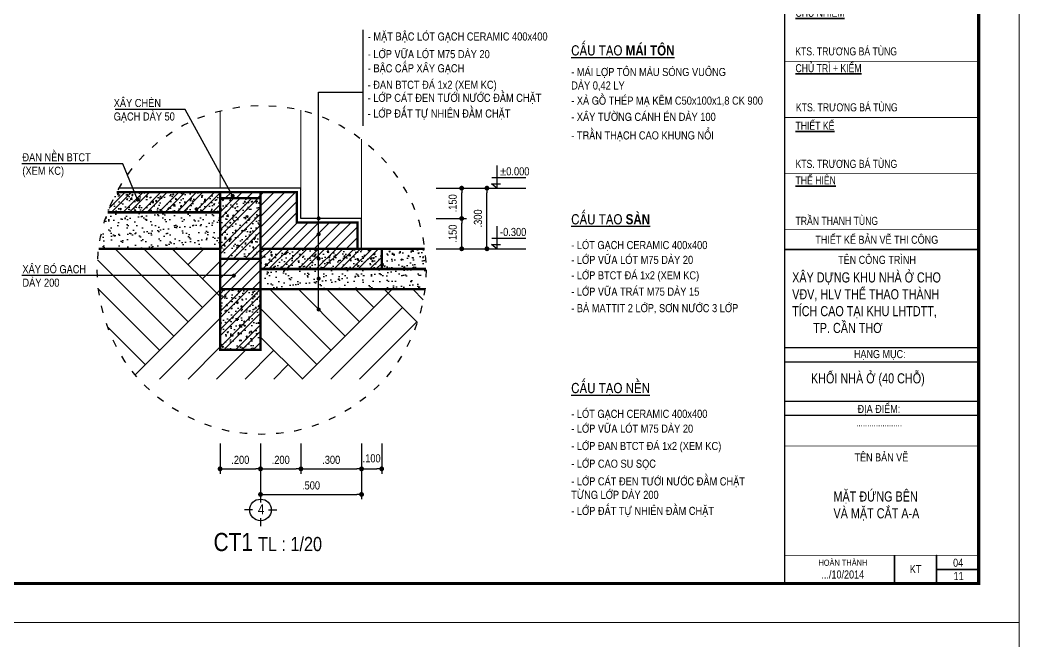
# Model space of a CAD drawing. Header units: millimetres. Extents: x 120 to 288, y 58 to 216.
# Drawn here: x 263.02 to 287.75, y 116.98 to 132.35 of the extents above; entities that cross this region are included whole.
import ezdxf

# ---------------------------------------------------------------- set-up
doc = ezdxf.new("R2010")
doc.units = ezdxf.units.MM
doc.header["$LTSCALE"] = 0.3
doc.header["$MEASUREMENT"] = 0
doc.linetypes.add('ACAD_ISO03W100', pattern=[30, 12, -18])
doc.layers.get('0').update_dxf_attribs({"linetype": 'CONTINUOUS', "lineweight": 13})
doc.layers.get('DEFPOINTS').update_dxf_attribs({"linetype": 'CONTINUOUS', "lineweight": 13})
for name, color, linetype in [('CHU', 3, 'CONTINUOUS'), ('HATCH', 8, 'CONTINUOUS'), ('LAYER 1', 1, 'CONTINUOUS'), ('LAYER 7', 7, 'CONTINUOUS'), ('LAYER1', 1, 'CONTINUOUS'), ('LAYER5', 5, 'CONTINUOUS'), ('LAYER7', 7, 'CONTINUOUS')]:
    doc.layers.add(name, color=color, linetype=linetype)
doc.styles.add('HELVE-KT', font='vhelvcn.TTF')
doc.styles.add('VNI - HELVE', font='vbookmn.TTF', dxfattribs={"width": 0.8})
doc.dimstyles.new('1-20', dxfattribs={"dimtxt": 0.2, "dimasz": 0.12, "dimexe": 0.12, "dimexo": 0.2, "dimgap": 0.12, "dimtad": 1, "dimdec": 3, "dimlfac": 0.2, "dimzin": 4, "dimdsep": 46, "dimtxsty": 'HELVE-KT', "dimblk1": 'DOT', "dimblk2": 'DOT', "dimsah": 1, "dimcen": -0.18, "dimadec": 3, "dimazin": 0, "dimtfac": 1, "dimtdec": 3, "dimtmove": 2, "dimatfit": 3, "dimldrblk": 'DOT', "dimfxl": 0, "dimtolj": 1, "dimtzin": 4, "dimarcsym": 0})

# ---------------------------------------------------------------- blocks, each defined once
blk = doc.blocks.new('AAEER')
at = {"linetype": 'Continuous', "ltscale": 0.08}
h = blk.add_hatch(color=8, dxfattribs=at)
h.paths.add_polyline_path([(377.886, 656.949), (377.886, 657.083), (377.366, 656.782), (377.366, 656.181), (377.423, 656.148), (377.423, 656.682)])
h.paths.add_polyline_path([(377.886, 656.882), (377.481, 656.649), (377.481, 656.181), (377.655, 656.081), (377.655, 656.482), (377.771, 656.548), (377.771, 656.014), (377.886, 655.947)])
blk.add_hatch(color=8, dxfattribs=at).paths.add_polyline_path([(378.118, 656.482), (378.002, 656.548), (378.002, 656.014), (377.886, 655.947), (377.886, 655.88), (378.349, 656.148), (378.349, 656.682), (377.886, 656.949), (377.886, 656.882), (378.291, 656.649), (378.291, 656.181), (378.118, 656.081)])
for p, q in [((377.886, 657.083), (377.886, 656.949)), ((377.886, 657.083), (377.886, 655.88)), ((377.886, 656.949), (377.423, 656.682)), ((377.886, 656.882), (377.481, 656.649)), ((377.886, 656.949), (378.349, 656.682)), ((377.886, 656.882), (377.886, 655.947)), ((377.886, 656.882), (378.291, 656.649)), ((377.423, 656.682), (377.423, 656.148)), ((377.481, 656.649), (377.481, 656.181)), ((377.655, 656.482), (377.771, 656.548)), ((377.655, 656.482), (377.655, 656.081)), ((377.771, 656.548), (377.771, 656.014)), ((378.118, 656.482), (378.002, 656.548)), ((378.002, 656.548), (378.002, 656.014)), ((378.118, 656.482), (378.118, 656.081)), ((378.291, 656.649), (378.291, 656.181)), ((378.349, 656.682), (378.349, 656.148))]:
    blk.add_line(p, q, dxfattribs=at)
blk.add_lwpolyline([(377.366, 656.181), (377.886, 655.88), (378.407, 656.181), (378.407, 656.782), (377.886, 657.083), (377.366, 656.782)], close=True, dxfattribs=at)
for points in [[(377.481, 656.181), (377.655, 656.081)], [(377.771, 656.014), (377.886, 655.947)], [(378.002, 656.014), (377.886, 655.947)], [(378.291, 656.181), (378.118, 656.081)]]:
    blk.add_lwpolyline(points, dxfattribs=at)
for points in [[(375.565, 643.528), (380.365, 643.528)], [(375.565, 643.18), (380.365, 643.18)], [(375.565, 642.208), (380.365, 642.208)], [(375.565, 641.861), (380.365, 641.861)]]:
    blk.add_lwpolyline(points)
at = {"layer": 'LAYER 7', "lineweight": 35}
for points in [[(375.565, 664.914), (380.365, 664.914)], [(376.469, 663.456), (376.469, 664.914)], [(375.565, 664.428), (380.365, 664.428)], [(375.565, 663.942), (380.365, 663.942)], [(375.565, 645.958), (380.365, 645.958)], [(378.282, 638.389), (378.282, 637.695)], [(379.323, 638.389), (379.323, 638.389), (379.323, 637.695)], [(379.323, 638.042), (380.365, 638.042)]]:
    blk.add_lwpolyline(points, dxfattribs=at)
at = {"layer": 'LAYER7', "const_width": 0.0278}
blk.add_lwpolyline([(380.365, 665.47), (375.565, 665.47), (375.565, 637.695), (380.365, 637.695)], close=True, dxfattribs=at)
at = {"layer": 'LAYER7'}
for points, const_width in [([(375.565, 663.456), (380.365, 663.456)], 0.0174), ([(375.565, 661.712), (380.365, 661.712)], 0.0174), ([(375.565, 660.112), (380.365, 660.112)], 0.0174), ([(375.565, 658.512), (380.365, 658.512)], 0.0212), ([(375.565, 654.346), (380.365, 654.346)], 0.0174), ([(375.565, 651.999), (380.365, 651.999)], 0.0174), ([(375.565, 650.61), (380.365, 650.61)], 0.0174), ([(375.565, 649.221), (380.365, 649.221)], 0.0174), ([(375.565, 647.833), (380.365, 647.833)], 0.0174), ([(375.565, 646.444), (380.365, 646.444)], 0.0174), ([(375.565, 641.097), (380.365, 641.097)], 0.0174), ([(375.565, 638.389), (380.365, 638.389)], 0.0174)]:
    blk.add_lwpolyline(points, dxfattribs=dict(at, const_width=const_width))
at = {"layer": 'LAYER 7', "lineweight": 35, "attachment_point": 1, "style": 'VNI - HELVE'}
for s, insert, char_height, width in [('CHÆNH SÖÛA', (375.833, 665.327), 0.2, 5.31965), ('LAÀN 1', (375.696, 664.761), 0.2, 5.31965), ('LAÀN 2', (375.696, 664.275), 0.2, 5.31965), ('LAÀN 3', (375.696, 663.789), 0.2, 5.31965), ('GHI CHUÙ:', (375.833, 663.236), 0.2, 5.31965), ('CHUÛ ÑAÀU TÖ:', (375.833, 661.556), 0.2, 5.31965), ('.........', (375.833, 659.91), 0.2, 5.31965), ('...........................', (377.188, 658.873), 0.2, 5.31965), ('{\\LP.GIAÙM ÑOÁC}', (375.833, 654.205), 0.2, 5.31965), ('KS. PHAÏM VAÊN HOAN', (375.833, 652.277), 0.2, 5.31965), ('{\\LCHUÛ NHIEÄM}', (375.833, 651.912), 0.2, 5.31965), ('KTS. TRÖÔNG BAÙ TUØNG', (375.828, 650.957), 0.2, 5.31965), ('{\\LCHUÛ TRÌ + KIEÅM}', (375.833, 650.542), 0.2, 5.31965), ('KTS. TRÖÔNG BAÙ TUØNG', (375.844, 649.573), 0.2, 5.31965), ('{\\LTHIEÁT KEÁ}', (375.833, 649.118), 0.2, 5.31965), ('KTS. TRÖÔNG BAÙ TUØNG', (375.833, 648.174), 0.2, 5.31965), ('{\\LTHEÅ HIEÄN}', (375.833, 647.765), 0.2, 5.31965), ('TRAÀN THANH TUØNG', (375.833, 646.764), 0.2, 5.31965), ('{\\fVNI-Helve|b0|i0|c0|p2;THIEÁT KEÁ BAÛN VEÕ THI COÂNG}', (376.323, 646.297), 0.2, 5.31965), ('{\\fVNI-Helve|b0|i0|c0|p2;TEÂN COÂNG TRÌNH}', (376.889, 645.799), 0.2, 5.31965), ('XAÂY DÖÏNG KHU NHAØ ÔÛ CHO\\PVÑV, HLV THEÅ THAO THAØNH \\PTÍCH CAO TAÏI KHU LHTDTT, \\P       TP. CAÀN THÔ', (375.75, 645.39), 0.25, 7.09083), ('{\\fVNI-Helve|b0|i0|c0|p2;HAÏNG MUÏC:}', (377.279, 643.469), 0.2, 5.31965), ('KHOÁI NHAØ ÔÛ (40 CHOÃ)', (376.216, 642.894), 0.25, 7.09083), ('{\\fVNI-Helve|b0|i0|c0|p2;ÑÒA ÑIEÅM:}', (377.37, 642.111), 0.2, 5.31965), ('{\\fVNI-Helve|b0|i0|c0|p2;.....................}', (377.337, 641.754), 0.17359, 5.31965), ('{\\fVNI-Helve|b0|i0|c0|p2;TEÂN BAÛN VEÕ}', (377.294, 640.914), 0.2, 5.31965), ('{\\fVNI-Helve|b0|i0|c0|p2;HOAØN THAØNH}', (376.401, 638.282), 0.15, 5.31965), ('{\\fVNI-Helve|b0|i0|c0|p2;.../10/2014}', (376.475, 638.017), 0.2, 5.31965), ('{\\fVNI-Helve|b0|i0|c0|p2;KT}', (378.663, 638.151), 0.2, 5.31965), ('{\\fVNI-Helve|b0|i0|c0|p2;11}', (379.745, 637.978), 0.2, 5.31965)]:
    blk.add_mtext(s, dxfattribs=dict(at, insert=insert, char_height=char_height, width=width))
at = {"layer": 'LAYER5', "attachment_point": 1, "style": 'VNI - HELVE'}
for s, insert, char_height, width in [('{\\H0.9774x;CTY COÅ PHAÀN TÖ VAÁN & XAÂY DÖÏNG} ', (375.805, 658.177), 0.19891, 4.67984), ('TRUNG NAM', (376.787, 657.729), 0.2777, 3.59296), ('{\\fVNI-Helve|b0|i0|c0|p2;C13-C15, ÑÖÔØNG SOÁ 2, LOÂ SOÁ 8A, PHÖÔØNG HÖNG THAÏNH, \\P                       QUAÄN CAÙI RAÊNG,  TP. CAÀN THÔ}', (375.912, 655.598), 0.12499, 8.0242), ('{\\fVNI-Helve|b0|i0|c0|p2;ÑT: 0710. 37 36 930, FAX: 0710. 37 36 940}', (376.484, 655.04), 0.12499, 8.0242), ('{\\fVNI-Helve|b0|i0|c0|p2;Email: trungnamcantho@yahoo.com.vn}', (376.706, 654.803), 0.12499, 8.0242)]:
    blk.add_mtext(s, dxfattribs=dict(at, insert=insert, char_height=char_height, width=width))
blk = doc.blocks.new('_DOT')
at = {"color": 0, "linetype": 'ByBlock'}
blk.add_line((-0.5, 0), (-1, 0), dxfattribs=at)
at = {"color": 0, "linetype": 'ByBlock', "const_width": 0.5}
blk.add_lwpolyline([(-0.25, 0, 1), (0.25, 0, 1)], format="xyb", close=True, dxfattribs=at)
blk = doc.blocks.new('*D558')
at = {"layer": 'DEFPOINTS', "color": 0, "lineweight": -2, "ltscale": 0.08}
for p in [(273.125, 127.437), (273.955, 127.437), (273.125, 126.687)]:
    blk.add_point(p, dxfattribs=at)
at = {"layer": 'LAYER 1', "color": 0, "lineweight": -2, "ltscale": 0.08}
for p, q in [((273.325, 127.437), (274.075, 127.437)), ((273.955, 126.807), (273.955, 127.317)), ((273.325, 126.687), (274.075, 126.687))]:
    blk.add_line(p, q, dxfattribs=at)
at = {"layer": 'LAYER 1', "color": 0, "lineweight": -2, "ltscale": 0.08, "xscale": 0.12, "yscale": 0.12, "zscale": 0.12}
for p, rotation in [((273.955, 127.437), 90), ((273.955, 126.687), 270)]:
    blk.add_blockref('_DOT', p, dxfattribs=dict(at, rotation=rotation))
at = {"layer": 'LAYER 1', "color": 0, "lineweight": -2, "ltscale": 0.08, "insert": (273.733, 127.062), "char_height": 0.2, "attachment_point": 5, "rotation": 90, "style": 'HELVE-KT'}
blk.add_mtext('\\A1;.150', dxfattribs=at)
blk = doc.blocks.new('*D559')
at = {"layer": 'DEFPOINTS', "color": 0, "lineweight": -2, "ltscale": 0.08}
for p in [(273.125, 128.187), (273.955, 128.187), (273.125, 127.437)]:
    blk.add_point(p, dxfattribs=at)
at = {"layer": 'LAYER 1', "color": 0, "lineweight": -2, "ltscale": 0.08}
for p, q in [((273.325, 128.187), (274.075, 128.187)), ((273.955, 127.557), (273.955, 128.067)), ((273.325, 127.437), (274.075, 127.437))]:
    blk.add_line(p, q, dxfattribs=at)
at = {"layer": 'LAYER 1', "color": 0, "lineweight": -2, "ltscale": 0.08, "xscale": 0.12, "yscale": 0.12, "zscale": 0.12}
for p, rotation in [((273.955, 128.187), 90), ((273.955, 127.437), 270)]:
    blk.add_blockref('_DOT', p, dxfattribs=dict(at, rotation=rotation))
at = {"layer": 'LAYER 1', "color": 0, "lineweight": -2, "ltscale": 0.08, "insert": (273.733, 127.812), "char_height": 0.2, "attachment_point": 5, "rotation": 90, "style": 'HELVE-KT'}
blk.add_mtext('\\A1;.150', dxfattribs=at)
blk = doc.blocks.new('*D560')
at = {"layer": 'DEFPOINTS', "color": 0, "lineweight": -2, "ltscale": 0.08}
for p in [(273.125, 128.187), (274.58, 128.187), (273.125, 126.687)]:
    blk.add_point(p, dxfattribs=at)
at = {"layer": 'LAYER 1', "color": 0, "lineweight": -2, "ltscale": 0.08}
for p, q in [((273.325, 128.187), (274.7, 128.187)), ((274.58, 126.807), (274.58, 128.067)), ((273.325, 126.687), (274.7, 126.687))]:
    blk.add_line(p, q, dxfattribs=at)
at = {"layer": 'LAYER 1', "color": 0, "lineweight": -2, "ltscale": 0.08, "xscale": 0.12, "yscale": 0.12, "zscale": 0.12}
for p, rotation in [((274.58, 128.187), 90), ((274.58, 126.687), 270)]:
    blk.add_blockref('_DOT', p, dxfattribs=dict(at, rotation=rotation))
at = {"layer": 'LAYER 1', "color": 0, "lineweight": -2, "ltscale": 0.08, "insert": (274.358, 127.437), "char_height": 0.2, "attachment_point": 5, "rotation": 90, "style": 'HELVE-KT'}
blk.add_mtext('\\A1;.300', dxfattribs=at)
blk = doc.blocks.new('*D561')
at = {"layer": 'DEFPOINTS', "color": 0, "lineweight": -2, "ltscale": 0.08}
for p in [(267.976, 122.067), (268.976, 122.067), (268.976, 121.243)]:
    blk.add_point(p, dxfattribs=at)
at = {"layer": 'LAYER 1', "color": 0, "lineweight": -2, "ltscale": 0.08}
for p, q in [((267.976, 121.867), (267.976, 121.123)), ((268.976, 121.867), (268.976, 121.123)), ((268.096, 121.243), (268.856, 121.243))]:
    blk.add_line(p, q, dxfattribs=at)
at = {"layer": 'LAYER 1', "color": 0, "lineweight": -2, "ltscale": 0.08, "xscale": 0.12, "yscale": 0.12, "zscale": 0.12, "rotation": 180}
blk.add_blockref('_DOT', (267.976, 121.243), dxfattribs=at)
at = {"layer": 'LAYER 1', "color": 0, "lineweight": -2, "ltscale": 0.08, "xscale": 0.12, "yscale": 0.12, "zscale": 0.12}
blk.add_blockref('_DOT', (268.976, 121.243), dxfattribs=at)
at = {"layer": 'LAYER 1', "color": 0, "lineweight": -2, "ltscale": 0.08, "insert": (268.476, 121.465), "char_height": 0.2, "attachment_point": 5, "style": 'HELVE-KT'}
blk.add_mtext('\\A1;.200', dxfattribs=at)
blk = doc.blocks.new('*D562')
at = {"layer": 'DEFPOINTS', "color": 0, "lineweight": -2, "ltscale": 0.08}
for p in [(268.976, 122.067), (269.976, 122.067), (269.976, 121.243)]:
    blk.add_point(p, dxfattribs=at)
at = {"layer": 'LAYER 1', "color": 0, "lineweight": -2, "ltscale": 0.08}
for p, q in [((268.976, 121.867), (268.976, 121.123)), ((269.976, 121.867), (269.976, 121.123)), ((269.096, 121.243), (269.856, 121.243))]:
    blk.add_line(p, q, dxfattribs=at)
at = {"layer": 'LAYER 1', "color": 0, "lineweight": -2, "ltscale": 0.08, "xscale": 0.12, "yscale": 0.12, "zscale": 0.12, "rotation": 180}
blk.add_blockref('_DOT', (268.976, 121.243), dxfattribs=at)
at = {"layer": 'LAYER 1', "color": 0, "lineweight": -2, "ltscale": 0.08, "xscale": 0.12, "yscale": 0.12, "zscale": 0.12}
blk.add_blockref('_DOT', (269.976, 121.243), dxfattribs=at)
at = {"layer": 'LAYER 1', "color": 0, "lineweight": -2, "ltscale": 0.08, "insert": (269.476, 121.465), "char_height": 0.2, "attachment_point": 5, "style": 'HELVE-KT'}
blk.add_mtext('\\A1;.200', dxfattribs=at)
blk = doc.blocks.new('*D563')
at = {"layer": 'DEFPOINTS', "color": 0, "lineweight": -2, "ltscale": 0.08}
for p in [(269.976, 122.067), (271.476, 122.067), (271.476, 121.243)]:
    blk.add_point(p, dxfattribs=at)
at = {"layer": 'LAYER 1', "color": 0, "lineweight": -2, "ltscale": 0.08}
for p, q in [((269.976, 121.867), (269.976, 121.123)), ((271.476, 121.867), (271.476, 121.123)), ((270.096, 121.243), (271.356, 121.243))]:
    blk.add_line(p, q, dxfattribs=at)
at = {"layer": 'LAYER 1', "color": 0, "lineweight": -2, "ltscale": 0.08, "xscale": 0.12, "yscale": 0.12, "zscale": 0.12, "rotation": 180}
blk.add_blockref('_DOT', (269.976, 121.243), dxfattribs=at)
at = {"layer": 'LAYER 1', "color": 0, "lineweight": -2, "ltscale": 0.08, "xscale": 0.12, "yscale": 0.12, "zscale": 0.12}
blk.add_blockref('_DOT', (271.476, 121.243), dxfattribs=at)
at = {"layer": 'LAYER 1', "color": 0, "lineweight": -2, "ltscale": 0.08, "insert": (270.726, 121.465), "char_height": 0.2, "attachment_point": 5, "style": 'HELVE-KT'}
blk.add_mtext('\\A1;.300', dxfattribs=at)
blk = doc.blocks.new('*D564')
at = {"layer": 'DEFPOINTS', "color": 0, "lineweight": -2, "ltscale": 0.08}
for p in [(271.476, 122.067), (271.976, 122.067), (271.976, 121.243)]:
    blk.add_point(p, dxfattribs=at)
at = {"layer": 'LAYER 1', "color": 0, "lineweight": -2, "ltscale": 0.08}
for p, q in [((271.476, 121.867), (271.476, 121.123)), ((271.976, 121.867), (271.976, 121.123)), ((271.596, 121.243), (271.856, 121.243))]:
    blk.add_line(p, q, dxfattribs=at)
at = {"layer": 'LAYER 1', "color": 0, "lineweight": -2, "ltscale": 0.08, "xscale": 0.12, "yscale": 0.12, "zscale": 0.12, "rotation": 180}
blk.add_blockref('_DOT', (271.476, 121.243), dxfattribs=at)
at = {"layer": 'LAYER 1', "color": 0, "lineweight": -2, "ltscale": 0.08, "xscale": 0.12, "yscale": 0.12, "zscale": 0.12}
blk.add_blockref('_DOT', (271.976, 121.243), dxfattribs=at)
at = {"layer": 'LAYER 1', "color": 0, "lineweight": -2, "ltscale": 0.08, "insert": (271.726, 121.502), "char_height": 0.2, "attachment_point": 5, "style": 'HELVE-KT'}
blk.add_mtext('\\A1;.100', dxfattribs=at)
blk = doc.blocks.new('*D565')
at = {"layer": 'DEFPOINTS', "color": 0, "lineweight": -2, "ltscale": 0.08}
for p in [(268.976, 122.067), (271.476, 122.067), (271.476, 120.61)]:
    blk.add_point(p, dxfattribs=at)
at = {"layer": 'LAYER 1', "color": 0, "lineweight": -2, "ltscale": 0.08}
for p, q in [((268.976, 121.867), (268.976, 120.49)), ((271.476, 121.867), (271.476, 120.49)), ((269.096, 120.61), (271.356, 120.61))]:
    blk.add_line(p, q, dxfattribs=at)
at = {"layer": 'LAYER 1', "color": 0, "lineweight": -2, "ltscale": 0.08, "xscale": 0.12, "yscale": 0.12, "zscale": 0.12, "rotation": 180}
blk.add_blockref('_DOT', (268.976, 120.61), dxfattribs=at)
at = {"layer": 'LAYER 1', "color": 0, "lineweight": -2, "ltscale": 0.08, "xscale": 0.12, "yscale": 0.12, "zscale": 0.12}
blk.add_blockref('_DOT', (271.476, 120.61), dxfattribs=at)
at = {"layer": 'LAYER 1', "color": 0, "lineweight": -2, "ltscale": 0.08, "insert": (270.226, 120.832), "char_height": 0.2, "attachment_point": 5, "style": 'HELVE-KT'}
blk.add_mtext('\\A1;.500', dxfattribs=at)

msp = doc.modelspace()

# ---------------------------------------------------------------- hatches: boundary and pattern name
at = {"layer": 'HATCH', "lineweight": -2, "ltscale": 0.08}
h = msp.add_hatch(dxfattribs=at)
h.set_pattern_fill('AR-CONC', color=256, scale=0.05, style=0)
h.set_pattern_definition([(50, (265.41807, 126.18745), (0.35863, -0.031376), [0.0375, -0.4125]), (355, (265.41807, 126.18745), (-0.069376, 0.376096), [0.03, -0.33]), (100.4514, (265.44796, 126.18484), (0.289255, 0.34472), [0.03187, -0.350571]), (46.184, (265.41807, 126.28745), (0.53362, -0.08276), [0.05625, -0.61875]), (96.636, (265.46254, 126.28056), (0.46733, 0.48706), [0.047805, -0.525856]), (351.184, (265.41807, 126.28745), (0.46733, 0.48706), [0.045, -0.495]), (21, (265.46807, 126.26245), (0.298454, -0.20131), [0.0375, -0.4125]), (326, (265.46807, 126.26245), (0.121658, 0.362575), [0.03, -0.33]), (71.4514, (265.49294, 126.24568), (0.420111, 0.161265), [0.03187, -0.350571]), (37.5, (265.41807, 126.18745), (0.00608, 0.166447), [0, -0.326, 0, -0.335, 0, -0.33125]), (7.5, (265.41807, 126.18745), (0.131535, 0.197206), [0, -0.191, 0, -0.3185, 0, -0.12625]), (327.5, (265.30657, 126.18745), (0.2669112, -0.0112774), [0, -0.125, 0, -0.39, 0, -0.5175]), (317.5, (265.25657, 126.18745), (0.291593, 0.0500525), [0, -0.1625, 0, -0.259, 0, -0.3675])])
h.paths.add_polyline_path([(271.97616, 126.68745), (268.97616, 126.68745), (268.97616, 126.18745), (271.97616, 126.18745)])
h.paths.add_polyline_path([(267.97616, 128.08745), (265.41807, 128.08745, 0.03375238), (265.192, 127.58745), (267.97616, 127.58745)])
h = msp.add_hatch(dxfattribs=at)
h.set_pattern_fill('STEEL', color=256, scale=2.5, style=0)
h.set_pattern_definition([(45, (265.41807, 124.18745), (-0.220971, 0.220971), []), (45, (265.41807, 124.3437), (-0.220971, 0.220971), [])])
h.paths.add_polyline_path([(268.97616, 125.68745), (267.97616, 125.68745), (267.97616, 124.18745), (268.97616, 124.18745)])
h.paths.add_polyline_path([(271.97616, 126.68745), (268.97616, 126.68745), (268.97616, 126.18745), (271.97616, 126.18745)])
h.paths.add_polyline_path([(267.97616, 128.08745), (265.41807, 128.08745, 0.03375238), (265.192, 127.58745), (267.97616, 127.58745)])
h = msp.add_hatch(dxfattribs=at)
h.set_pattern_fill('ANSI31', color=256, scale=1.5, style=0)
h.set_pattern_definition([(45, (267.97616, 125.68745), (-0.1325825, 0.1325825), [])])
h.paths.add_polyline_path([(271.37616, 127.33745), (269.87616, 127.33745), (269.87616, 128.08745), (268.97616, 128.08745), (268.97616, 126.68745), (271.37616, 126.68745)])
h.paths.add_polyline_path([(267.97616, 127.93745), (268.97616, 127.93745), (268.97616, 128.08745), (267.97616, 128.08745)])
h.paths.add_polyline_path([(268.97616, 126.43745), (267.97616, 126.43745), (267.97616, 125.68745), (268.97616, 125.68745)])
h = msp.add_hatch(dxfattribs=at)
h.set_pattern_fill('STEEL', color=256, scale=2.5, style=0)
h.set_pattern_definition([(45, (0, 0), (-0.22097087, 0.22097087), []), (45, (0, 0.15625), (-0.22097087, 0.22097087), [])])
h.paths.add_polyline_path([(268.97616, 127.93745), (267.97616, 127.93745), (267.97616, 126.43745), (268.97616, 126.43745)])
h = msp.add_hatch(dxfattribs=at)
h.set_pattern_fill('AR-CONC', color=256, scale=0.05, style=0)
h.set_pattern_definition([(50, (0, 0), (0.3586301, -0.03137607), [0.0375, -0.4125]), (355, (0, 0), (-0.06937567, 0.37609607), [0.03, -0.33]), (100.4514, (0.0299, -0.0026), (0.2892547, 0.34471977), [0.0318701, -0.35057106]), (46.1842, (0, 0.1), (0.5336205, -0.0827595), [0.05625, -0.61875]), (96.6356, (0.04447, 0.0931), (0.46733135, 0.4870589), [0.0478051, -0.5258565]), (351.1842, (0, 0.1), (0.467331, 0.4870593), [0.045, -0.495]), (21, (0.05, 0.075), (0.29845353, -0.20130945), [0.0375, -0.4125]), (326, (0.05, 0.075), (0.12165767, 0.362575), [0.03, -0.33]), (71.4514, (0.07487, 0.05822), (0.4201113, 0.16126525), [0.0318701, -0.35057106]), (37.5, (0, 0), (0.00607993, 0.166446927), [0, -0.326, 0, -0.335, 0, -0.33125]), (7.5, (0, 0), (0.13153477, 0.19720586), [0, -0.191, 0, -0.3185, 0, -0.12625]), (327.5, (-0.1115, 0), (0.26691122, -0.011277436), [0, -0.125, 0, -0.39, 0, -0.5175]), (317.5, (-0.1615, 0), (0.29159308, 0.0500525), [0, -0.1625, 0, -0.259, 0, -0.3675])])
h.paths.add_polyline_path([(268.97616, 127.93745), (267.97616, 127.93745), (267.97616, 126.43745), (268.97616, 126.43745)])
h = msp.add_hatch(dxfattribs=at)
h.set_pattern_fill('AR-SAND', color=256, scale=0.15, style=0)
h.set_pattern_definition([(37.5, (259.97616, 126.68745), (-0.009449, 0.2890236), [0, -0.228, 0, -0.255, 0, -0.24375]), (7.5, (259.97616, 126.68745), (0.265467, 0.423322), [0, -0.123, 0, -0.2055, 0, -0.07875]), (327.5, (259.79166, 126.68745), (0.467121, 0.000849), [0, -0.075, 0, -0.27, 0, -0.3525]), (317.5, (259.79166, 126.68745), (0.450919, 0.131651), [0, -0.0375, 0, -0.177, 0, -0.2025])])
edge = h.paths.add_edge_path()
edge.add_line((267.97616, 127.58745), (265.192, 127.58745))
edge.add_arc((269.00426, 126.1649), 4.06902, 159.536865, 172.621623)
edge.add_line((264.96893, 126.68745), (267.97616, 126.68745))
edge.add_line((267.97616, 126.68745), (267.97616, 127.58745))
h = msp.add_hatch(dxfattribs=at)
h.set_pattern_fill('AR-PARQ1', color=256, scale=0.25, angle=45, style=0)
h.set_pattern_definition([(135, (219.098, 123.4648), (-4.24264, 3e-16), [3, -3]), (135, (219.4515, 123.8184), (-4.24264, 3e-16), [3, -3]), (135, (219.805, 124.172), (-4.24264, 3e-16), [3, -3]), (135, (220.1586, 124.5255), (-4.24264, 3e-16), [3, -3]), (135, (220.512, 124.879), (-4.24264, 3e-16), [3, -3]), (135, (220.8657, 125.2326), (-4.24264, 3e-16), [3, -3]), (135, (221.2193, 125.586), (-4.24264, 3e-16), [3, -3]), (45, (216.9766, 125.586), (4.24264, -3e-16), [3, -3]), (45, (216.623, 125.9397), (4.24264, -3e-16), [3, -3]), (45, (216.2695, 126.2932), (4.24264, -3e-16), [3, -3]), (45, (215.916, 126.6468), (4.24264, -3e-16), [3, -3]), (45, (215.5624, 127.0003), (4.24264, -3e-16), [3, -3]), (45, (215.2088, 127.354), (4.24264, -3e-16), [3, -3]), (45, (214.8553, 127.7075), (4.24264, -3e-16), [3, -3])])
edge = h.paths.add_edge_path()
edge.add_arc((269.00426, 126.1649), 4.06902, 318.427156, 353.261511)
edge.add_line((273.04517, 125.68745), (268.97616, 125.68745))
edge.add_line((268.97616, 125.68745), (268.97616, 124.18745))
edge.add_line((268.97616, 124.18745), (267.97616, 124.18745))
edge.add_line((267.97616, 124.18745), (267.97616, 126.68745))
edge.add_line((267.97616, 126.68745), (264.96893, 126.68745))
edge.add_arc((269.00426, 126.1649), 4.06902, 172.621623, 221.572844)
edge.add_line((265.96017, 123.46482), (272.04835, 123.46482))
h = msp.add_hatch(dxfattribs=at)
h.set_pattern_fill('AR-CONC', color=256, scale=0.05, style=0)
h.set_pattern_definition([(50, (271.97616, 126.18745), (0.35863, -0.031376), [0.0375, -0.4125]), (355, (271.97616, 126.18745), (-0.06938, 0.3761), [0.03, -0.33]), (100.45, (272.00604, 126.18484), (0.28925, 0.34472), [0.03187, -0.35057]), (46.184, (271.97616, 126.28745), (0.53362, -0.08276), [0.05625, -0.61875]), (96.636, (272.0206, 126.28056), (0.46733, 0.48706), [0.0478, -0.52586]), (351.184, (271.97616, 126.28745), (0.46733, 0.48706), [0.045, -0.495]), (21, (272.02616, 126.26245), (0.29845, -0.20131), [0.0375, -0.4125]), (326, (272.02616, 126.26245), (0.12166, 0.36258), [0.03, -0.33]), (71.45, (272.05103, 126.24568), (0.42011, 0.16127), [0.03187, -0.35057]), (37.5, (271.97616, 126.18745), (0.00608, 0.166447), [0, -0.326, 0, -0.335, 0, -0.33125]), (7.5, (271.97616, 126.18745), (0.131535, 0.197206), [0, -0.191, 0, -0.3185, 0, -0.12625]), (327.5, (271.86466, 126.18745), (0.266911, -0.011277), [0, -0.125, 0, -0.39, 0, -0.5175]), (317.5, (271.81466, 126.18745), (0.291593, 0.050052), [0, -0.1625, 0, -0.259, 0, -0.3675])])
edge = h.paths.add_edge_path()
edge.add_arc((269.00426, 126.1649), 4.06902, 0.317519, 7.378377)
edge.add_line((273.03959, 126.68745), (271.97616, 126.68745))
edge.add_line((271.97616, 126.68745), (271.97616, 126.18745))
edge.add_line((271.97616, 126.18745), (273.07322, 126.18745))
h = msp.add_hatch(dxfattribs=at)
h.set_pattern_fill('AR-SAND', color=256, scale=0.15, style=0)
h.set_pattern_definition([(37.5, (268.97616, 125.68745), (-0.009449, 0.289024), [0, -0.228, 0, -0.255, 0, -0.24375]), (7.5, (268.97616, 125.68745), (0.265467, 0.423322), [0, -0.123, 0, -0.2055, 0, -0.07875]), (327.5, (268.79166, 125.68745), (0.467121, 0.000849), [0, -0.075, 0, -0.27, 0, -0.3525]), (317.5, (268.79166, 125.68745), (0.45092, 0.13165), [0, -0.0375, 0, -0.177, 0, -0.2025])])
h.paths.add_polyline_path([(273.07328, 126.1649, 0.00138544), (273.07322, 126.18745), (268.97616, 126.18745), (268.97616, 125.68745), (273.04517, 125.68745, 0.02941068)])
h = msp.add_hatch(dxfattribs=at)
h.set_pattern_fill('AR-CONC', color=256, scale=0.05, style=0)
h.set_pattern_definition([(50, (267.97616, 124.18745), (0.35863, -0.031376), [0.0375, -0.4125]), (355, (267.97616, 124.18745), (-0.069376, 0.376096), [0.03, -0.33]), (100.451, (268.00604, 124.18484), (0.289255, 0.34472), [0.03187, -0.35057]), (46.184, (267.97616, 124.28745), (0.53362, -0.08276), [0.05625, -0.61875]), (96.636, (268.0206, 124.28056), (0.46733, 0.48706), [0.0478, -0.52586]), (351.184, (267.97616, 124.28745), (0.46733, 0.48706), [0.045, -0.495]), (21, (268.02616, 124.26245), (0.298454, -0.20131), [0.0375, -0.4125]), (326, (268.02616, 124.26245), (0.12166, 0.362575), [0.03, -0.33]), (71.451, (268.05103, 124.24568), (0.42011, 0.161265), [0.03187, -0.35057]), (37.5, (267.97616, 124.18745), (0.00608, 0.166447), [0, -0.326, 0, -0.335, 0, -0.33125]), (7.5, (267.97616, 124.18745), (0.131535, 0.197206), [0, -0.191, 0, -0.3185, 0, -0.12625]), (327.5, (267.86466, 124.18745), (0.266911, -0.011277), [0, -0.125, 0, -0.39, 0, -0.5175]), (317.5, (267.81466, 124.18745), (0.291593, 0.050052), [0, -0.1625, 0, -0.259, 0, -0.3675])])
h.paths.add_polyline_path([(268.97616, 125.68745), (267.97616, 125.68745), (267.97616, 124.18745), (268.97616, 124.18745)])

# ---------------------------------------------------------------- linework, layer by layer
at = {"ltscale": 5}
for points in [[(267.97616, 128.18745), (267.97616, 130.1019)], [(269.97616, 127.43745), (269.97616, 130.11615)], [(271.47616, 126.68745), (271.47616, 129.39704)]]:
    msp.add_lwpolyline(points, dxfattribs=at)
at = {"layer": 'CHU'}
for points in [[(268.97616, 120.61025), (268.97616, 120.41025)], [(268.77616, 120.22692), (268.57616, 120.22692)], [(269.17616, 120.22692), (269.37616, 120.22692)], [(268.97616, 120.02692), (268.97616, 119.82692)]]:
    msp.add_lwpolyline(points, dxfattribs=at)
msp.add_circle((268.97616, 120.22692), 0.26667, dxfattribs=at)
at = {"layer": 'DEFPOINTS', "linetype": 'Continuous', "ltscale": 0.08}
for points in [[(245.74885, 117.44536), (287.74885, 117.44536), (287.74885, 147.14536), (245.74885, 147.14536)], [(245.74885, 87.74536), (287.74885, 87.74536), (287.74885, 117.44536), (245.74885, 117.44536)]]:
    msp.add_lwpolyline(points, close=True, dxfattribs=at)
at = {"layer": 'HATCH', "lineweight": -2, "ltscale": 0.08}
for points in [[(271.51386, 129.72723), (271.51386, 132.10518)], [(270.41456, 125.18505), (270.41456, 130.56082), (271.51386, 130.56082)], [(268.28546, 127.99604), (267.10882, 130.13356), (265.37797, 130.13356)], [(265.9351, 127.90319), (265.56472, 128.79014), (263.0675, 128.79014)], [(268.97616, 128.18745), (265.4735, 128.18745)], [(271.47616, 126.68745), (271.47616, 127.43745), (269.97616, 127.43745), (269.97616, 128.18745), (268.97616, 128.18745)], [(268.31575, 126.02232), (263.0675, 126.02232)]]:
    msp.add_lwpolyline(points, dxfattribs=at)
at = {"layer": 'LAYER 1', "lineweight": -2, "ltscale": 0.08, "const_width": 0.05}
for points in [[(265.9101, 127.90319, 1), (265.9601, 127.90319, 1)], [(268.26046, 127.99604, 1), (268.31046, 127.99604, 1)], [(270.38956, 127.43745, 1), (270.43956, 127.43745, 1)], [(270.38956, 127.04613, 1), (270.43956, 127.04613, 1)], [(270.38956, 126.44204, 1), (270.43956, 126.44204, 1)], [(268.29075, 126.02232, 1), (268.34075, 126.02232, 1)], [(270.38956, 125.94869, 1), (270.43956, 125.94869, 1)], [(270.38956, 125.18505, 1), (270.43956, 125.18505, 1)]]:
    msp.add_lwpolyline(points, format="xyb", close=True, dxfattribs=at)
at = {"layer": 'LAYER 7', "linetype": 'ACAD_ISO03W100', "ltscale": 0.05}
msp.add_circle((269.00426, 126.1649), 4.06902, dxfattribs=at)
at = {"layer": 'LAYER1', "linetype": 'Continuous', "ltscale": 0.05}
for points in [[(274.82133, 128.74307), (274.82133, 128.18745)], [(274.7003, 128.45312), (275.54397, 128.45312)], [(274.69342, 128.29103), (274.91646, 128.29103)], [(274.82133, 128.18745), (274.69342, 128.29103)], [(274.7003, 128.18745), (275.54397, 128.18745)], [(274.82133, 127.24307), (274.82133, 126.68745)], [(274.7003, 126.95312), (275.54397, 126.95312)], [(274.69342, 126.79103), (274.91646, 126.79103)], [(274.82133, 126.68745), (274.69342, 126.79103)], [(274.7003, 126.68745), (275.54397, 126.68745)]]:
    msp.add_lwpolyline(points, dxfattribs=at)
at = {"layer": 'LAYER7', "linetype": 'Continuous', "const_width": 0.08}
msp.add_lwpolyline([(286.74885, 146.18282), (247.54885, 146.18282), (247.54885, 118.40791), (286.74885, 118.40791)], close=True, dxfattribs=at)
at = {"layer": 'LAYER7', "ltscale": 5, "const_width": 0.06}
for points in [[(268.97616, 128.08745), (265.41807, 128.08745)], [(267.97616, 125.68745), (267.97616, 128.08745)], [(268.97616, 125.68745), (268.97616, 128.08745)], [(271.37616, 126.68745), (271.37616, 127.33745), (269.87616, 127.33745), (269.87616, 128.08745), (268.97616, 128.08745)], [(267.97616, 127.58745), (265.192, 127.58745)], [(267.97616, 126.68745), (264.96893, 126.68745)], [(273.03959, 126.68745), (268.97616, 126.68745)], [(271.97616, 126.68745), (271.97616, 126.18745)], [(273.07322, 126.18745), (268.97616, 126.18745)], [(273.04517, 125.68745), (268.97616, 125.68745)]]:
    msp.add_lwpolyline(points, dxfattribs=at)
for points in [[(267.97616, 126.43745), (268.97616, 126.43745), (268.97616, 127.93745), (267.97616, 127.93745)], [(267.97616, 124.18745), (268.97616, 124.18745), (268.97616, 125.68745), (267.97616, 125.68745)]]:
    msp.add_lwpolyline(points, close=True, dxfattribs=at)

# ---------------------------------------------------------------- block references
at = {"layer": 'LAYER 7', "linetype": 'Continuous'}
msp.add_blockref('AAEER', (-93.61615, -519.2868), dxfattribs=at)

# ---------------------------------------------------------------- texts
at = {"layer": 'LAYER 1', "linetype": 'Continuous', "ltscale": 0.4, "insert": (267.8141, 119.65814), "char_height": 0.2, "width": 10.8090428, "attachment_point": 1, "style": 'HELVE-KT'}
msp.add_mtext('{\\H2.25x;CT1}  {\\H1.75x;TL : 1/20}', dxfattribs=at)
at = {"layer": 'LAYER 7', "lineweight": 35, "width": 5.3196514, "attachment_point": 1, "style": 'VNI - HELVE'}
for s, insert, char_height in [('MAËT ÑÖÙNG BEÂN\\PVAØ MAËT CAÉT A-A', (283.15683, 120.68458), 0.25), ('{\\fVNI-Helve|b0|i0|c0|p2;04}', (286.11666, 119.02004), 0.2)]:
    msp.add_mtext(s, dxfattribs=dict(at, insert=insert, char_height=char_height))
at = {"layer": 'LAYER1', "ltscale": 1000, "char_height": 0.2, "attachment_point": 1, "style": 'HELVE-KT'}
for s, insert, width in [('- MAËT BAÄC LOÙT GAÏCH CERAMIC 400x400', (271.63096, 132.039), 5.9235573), ('- LÔÙP VÖÕA LOÙT M75 DAØY 20', (271.63096, 131.60215), 4.5048743), ('- BAÄC CAÁP XAÂY GAÏCH ', (271.63096, 131.25198), 5.8704204), ('- ÑAN BTCT ÑAÙ 1x2 (XEM KC)', (271.62614, 130.84342), 6.9867868)]:
    msp.add_mtext(s, dxfattribs=dict(at, insert=insert, width=width))
at = {"layer": 'LAYER1', "attachment_point": 1, "style": 'HELVE-KT'}
for s, insert, char_height, width in [('{\\fVNI-Helve-Condense|b1|i0|c0|p2;\\LCAÁU TAÏO MAÙI TOÂN }', (276.66491, 131.71943), 0.25, 18.3623642), ('- MAÙI LÔÏP TOÂN MAØU SOÙNG VUOÂNG \\PDAØY 0,42 LY', (276.66491, 131.15992), 0.2, 18.3623642), ('- LÔÙP CAÙT ÑEN TÖÔÙI NÖÔÙC ÑAÀM CHAËT ', (271.62614, 130.52028), 0.2, 22.9529552), ('- XAØ GOÀ THEÙP MAÏ KEÕM C50x100x1,8 CK 900', (276.66491, 130.45173), 0.2, 18.3623642), ('- LÔÙP ÑAÁT TÖÏ NHIEÂN ÑAÀM CHAËT', (271.62614, 130.13284), 0.2, 22.9529552), ('- XAÂY TÖÔØNG CAÙNH EÙN DAØY 100 ', (276.66491, 130.05015), 0.2, 18.3623642), ('- TRAÀN THAÏCH CAO KHUNG NOÅI', (276.66491, 129.59192), 0.2, 18.3623642), ('{\\fVNI-Helve-Condense|b1|i0|c0|p2;\\LCAÁU TAÏO SAØN}', (276.66491, 127.5423), 0.25, 22.034837), ('- LOÙT GAÏCH CERAMIC 400x400', (276.66491, 126.8793), 0.2, 22.034837), ('- LÔÙP VÖÕA LOÙT M75 DAØY 20', (276.66491, 126.51213), 0.2, 22.034837), ('- LÔÙP BTCT ÑAÙ 1x2 (XEM KC)', (276.66491, 126.13025), 0.2, 22.034837), ('- LÔÙP VÖÕA TRAÙT M75 DAØY 15', (276.66491, 125.72636), 0.2, 22.034837), ('- BAØ MATTIT 2 LÔÙP, SÔN NÖÔÙC 3 LÔÙP', (276.66491, 125.31863), 0.2, 22.034837), ('{\\fVNI-Helve-Condense|b1|i0|c0|p2;\\LCAÁU TAÏO NEÀN }', (276.66491, 123.3673), 0.25, 22.034837), ('- LOÙT GAÏCH CERAMIC 400x400', (276.66491, 122.7043), 0.2, 22.034837), ('- LÔÙP VÖÕA LOÙT M75 DAØY 20', (276.66491, 122.33714), 0.2, 22.034837), ('- LÔÙP ÑAN BTCT ÑAÙ 1x2 (XEM KC)', (276.66491, 121.90844), 0.2, 22.034837), ('- LÔÙP CAO SU SOÏC', (276.66491, 121.47054), 0.2, 22.034837), ('- LÔÙP CAÙT ÑEN TÖÔÙI NÖÔÙC ÑAÀM CHAËT \\PTÖØNG LÔÙP DAØY 200', (276.66491, 121.03391), 0.2, 22.034837), ('- LÔÙP ÑAÁT TÖÏ NHIEÂN ÑAÀM CHAËT', (276.66491, 120.30278), 0.2, 22.034837)]:
    msp.add_mtext(s, dxfattribs=dict(at, insert=insert, char_height=char_height, width=width))
at = {"layer": 'LAYER1', "linetype": 'Continuous', "ltscale": 0.05, "attachment_point": 1, "style": 'HELVE-KT'}
for s, insert, char_height, width in [('XAÂY CHEØN \\PGAÏCH DAØY 50', (265.34226, 130.39303), 0.2, 17.4622), ('ÑAN NEÀN BTCT\\P(XEM KC)', (263.0828, 129.0496), 0.2, 17.4622), ('±0.000', (274.90455, 128.70256), 0.2, 15.1845217), ('-0.300', (274.90455, 127.20256), 0.2, 15.1845217), ('XAÂY BOÙ GAÏCH \\PDAØY 200', (263.0828, 126.28178), 0.2, 17.4622), ('4', (268.91098, 120.36546), 0.25, 13.0973333)]:
    msp.add_mtext(s, dxfattribs=dict(at, insert=insert, char_height=char_height, width=width))

# ---------------------------------------------------------------- dimensions: what is measured, and where the dimension line sits
at = {"layer": 'LAYER 1', "lineweight": -2, "ltscale": 0.08}
for base, p1, p2, picture, middle in [((273.95503, 128.18745), (273.12498, 127.43745), (273.12498, 128.18745), '*D559', (273.7329, 127.81245)), ((274.5803, 128.18745), (273.12498, 126.68745), (273.12498, 128.18745), '*D560', (274.35817, 127.43745)), ((273.95503, 127.43745), (273.12498, 126.68745), (273.12498, 127.43745), '*D558', (273.7329, 127.06245))]:
    dim = msp.add_linear_dim(base=base, p1=p1, p2=p2, angle=90, dimstyle='1-20', dxfattribs=at)
    dim.commit()
    dim.dimension.update_dxf_attribs({"geometry": picture, "text_midpoint": middle})
for base, p1, p2, picture, middle in [((268.97616, 121.24258), (267.97616, 122.0672), (268.97616, 122.0672), '*D561', (268.47616, 121.46471)), ((269.97616, 121.24258), (268.97616, 122.0672), (269.97616, 122.0672), '*D562', (269.47616, 121.46471)), ((271.47616, 120.61025), (268.97616, 122.0672), (271.47616, 122.0672), '*D565', (270.22616, 120.83238)), ((271.47616, 121.24258), (269.97616, 122.0672), (271.47616, 122.0672), '*D563', (270.72616, 121.46471))]:
    dim = msp.add_linear_dim(base=base, p1=p1, p2=p2, dimstyle='1-20', dxfattribs=at)
    dim.commit()
    dim.dimension.update_dxf_attribs({"geometry": picture, "text_midpoint": middle})
dim = msp.add_linear_dim(base=(271.97616, 121.24258), p1=(271.47616, 122.0672), p2=(271.97616, 122.0672), dimstyle='1-20', dxfattribs=at)
dim.commit()
dim.dimension.update_dxf_attribs({"geometry": '*D564', "text_midpoint": (271.72616, 121.50232), "dimtype": 160})

doc.saveas('drawing.dxf')
